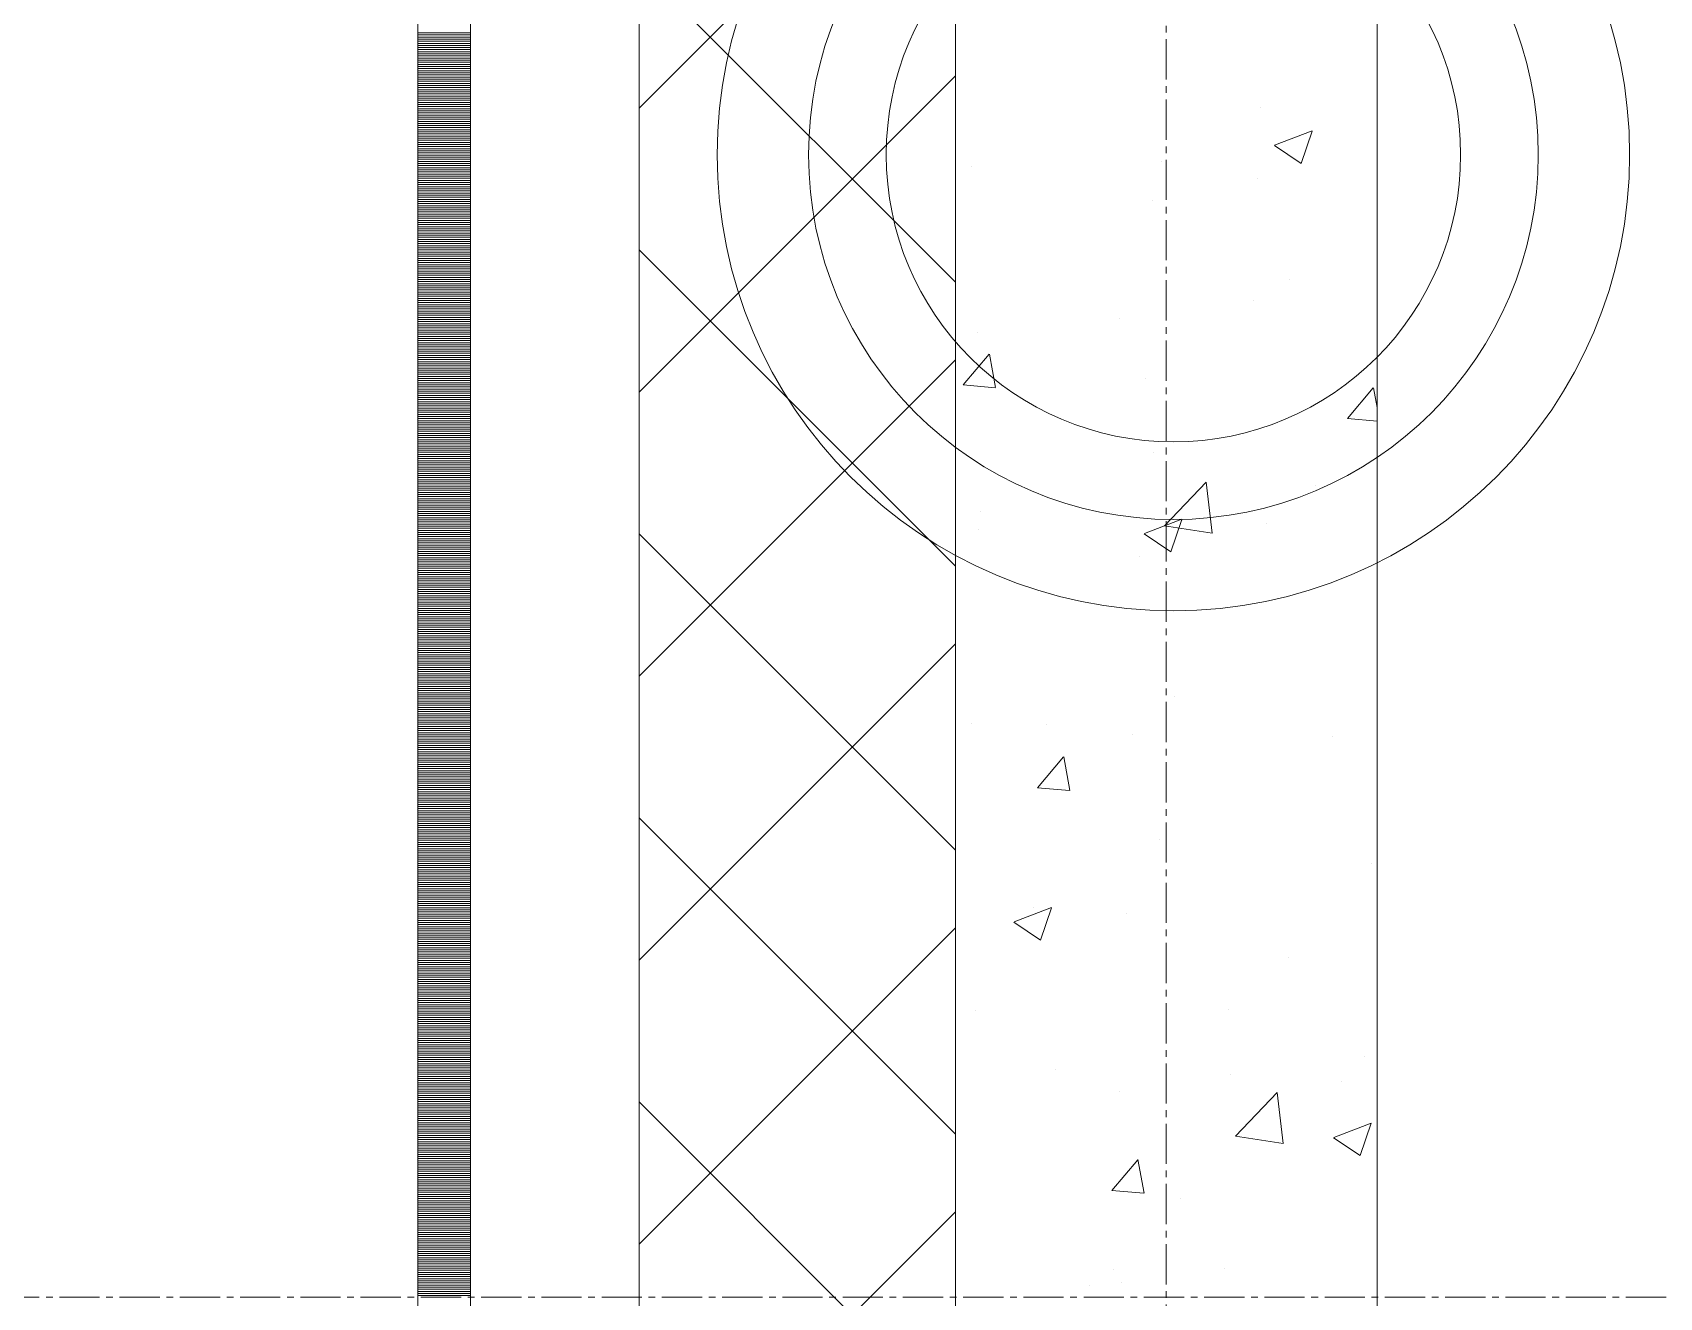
# Model space of a CAD drawing. Header units: millimetres. Extents: x 538266 to 1167394, y 114608 to 637157.
# Drawn here: x 828700 to 829472, y 147913 to 148513 of the extents above; entities that cross this region are included whole.
import ezdxf
from ezdxf.enums import TextEntityAlignment as Align

# ---------------------------------------------------------------- set-up
doc = ezdxf.new("R2010")
doc.units = ezdxf.units.MM
doc.linetypes.add('CENTER2', pattern=[28.575, 19.05, -3.175, 3.175, -3.175])
doc.linetypes.add('DASHED', pattern=[19.05, 12.7, -6.35])
doc.layers.get('Defpoints').update_dxf_attribs({"color": 140})
doc.layers.add('АР_Делит', color=120, linetype='Continuous', lineweight=0, plot=False)
for name, color, linetype, lineweight in [('АР_Стены ПЕНОблок', 52, 'Continuous', 20), ('АР_Тонкая', 254, 'Continuous', 5), ('АР_Утеплитель', 31, 'Continuous', 0), ('АР_Штриховка', 8, 'Continuous', 0)]:
    doc.layers.add(name, color=color, linetype=linetype, lineweight=lineweight)
doc.layers.add('РД_Оси_100', color=7, linetype='Continuous', lineweight=0, true_color=0x525252)
doc.layers.add('ФВ-5', color=7, linetype='Continuous')
doc.styles.add('style1', font='ARIALN.TTF')

# ---------------------------------------------------------------- blocks, each defined once
blk = doc.blocks.new('2_этаж')
at = {"layer": 'АР_Делит', "color": 18, "true_color": 0x000000}
for radius in [216.34, 173.04, 136.21]:
    blk.add_circle((672876.96, 148455.17), radius, dxfattribs=at)
at = {"layer": 'АР_Стены ПЕНОблок', "color": 18, "linetype": 'Continuous', "lineweight": 20, "true_color": 0x000000}
for p, q in [((672773.57, 213213.25), (672773.57, 137013.25)), ((672973.57, 137013.25), (672973.57, 213213.25))]:
    blk.add_line(p, q, dxfattribs=at)
at = {"layer": 'АР_Тонкая', "color": 18, "linetype": 'Continuous', "lineweight": 5, "true_color": 0x000000}
for p, q in [((672518.57, 213213.25), (672518.57, 137013.25)), ((672543.57, 213213.25), (672543.57, 137013.25)), ((672543.57, 137013.25), (672543.57, 213213.25)), ((672623.57, 137013.25), (672623.57, 213213.25))]:
    blk.add_line(p, q, dxfattribs=at)
at = {"layer": 'АР_Утеплитель', "color": 18, "linetype": 'Continuous', "lineweight": 0, "true_color": 0x000000}
for p, q in [((672623.57, 213213.25), (672623.57, 137013.25)), ((672773.57, 137013.25), (672773.57, 213213.25))]:
    blk.add_line(p, q, dxfattribs=at)
at = {"layer": 'АР_Штриховка', "color": 18, "linetype": 'Continuous', "lineweight": 0, "true_color": 0x000000}
for p, q in [((672623.57, 148477.27), (672773.57, 148627.27)), ((672773.57, 148394.7), (672623.57, 148544.7)), ((672518.57, 148513), (672543.57, 148513)), ((672518.57, 148512), (672543.57, 148512)), ((672518.57, 148511), (672543.57, 148511)), ((672518.57, 148510), (672543.57, 148510)), ((672518.57, 148509), (672543.57, 148509)), ((672518.57, 148508), (672543.57, 148508)), ((672518.57, 148507), (672543.57, 148507)), ((672518.57, 148506), (672543.57, 148506)), ((672518.57, 148505), (672543.57, 148505)), ((672518.57, 148504), (672543.57, 148504)), ((672518.57, 148503), (672543.57, 148503)), ((672518.57, 148502), (672543.57, 148502)), ((672518.57, 148501), (672543.57, 148501)), ((672518.57, 148500), (672543.57, 148500)), ((672518.57, 148499), (672543.57, 148499)), ((672518.57, 148498), (672543.57, 148498)), ((672518.57, 148497), (672543.57, 148497)), ((672518.57, 148496), (672543.57, 148496)), ((672518.57, 148495), (672543.57, 148495)), ((672518.57, 148494), (672543.57, 148494)), ((672518.57, 148493), (672543.57, 148493)), ((672518.57, 148492), (672543.57, 148492)), ((672518.57, 148491), (672543.57, 148491)), ((672518.57, 148490), (672543.57, 148490)), ((672623.57, 148342.57), (672773.57, 148492.57)), ((672518.57, 148489), (672543.57, 148489)), ((672518.57, 148488), (672543.57, 148488)), ((672518.57, 148487), (672543.57, 148487)), ((672518.57, 148486), (672543.57, 148486)), ((672518.57, 148485), (672543.57, 148485)), ((672518.57, 148484), (672543.57, 148484)), ((672518.57, 148483), (672543.57, 148483)), ((672518.57, 148482), (672543.57, 148482)), ((672518.57, 148481), (672543.57, 148481)), ((672518.57, 148480), (672543.57, 148480)), ((672518.57, 148479), (672543.57, 148479)), ((672518.57, 148478), (672543.57, 148478)), ((672518.57, 148477), (672543.57, 148477)), ((672518.57, 148476), (672543.57, 148476)), ((672518.57, 148475), (672543.57, 148475)), ((672518.57, 148474), (672543.57, 148474)), ((672918.08, 148477.62), (672918.08, 148477.62)), ((672518.57, 148473), (672543.57, 148473)), ((672518.57, 148472), (672543.57, 148472)), ((672518.57, 148471), (672543.57, 148471)), ((672518.57, 148470), (672543.57, 148470)), ((672518.57, 148469), (672543.57, 148469)), ((672518.57, 148468), (672543.57, 148468)), ((672518.57, 148467), (672543.57, 148467)), ((672924.96, 148459.68), (672942.74, 148466.51)), ((672937.55, 148451.03), (672942.7, 148466.38)), ((672518.57, 148466), (672543.57, 148466)), ((672518.57, 148465), (672543.57, 148465)), ((672518.57, 148464), (672543.57, 148464)), ((672518.57, 148463), (672543.57, 148463)), ((672518.57, 148462), (672543.57, 148462)), ((672518.57, 148461), (672543.57, 148461)), ((672518.57, 148460), (672543.57, 148460)), ((672518.57, 148459), (672543.57, 148459)), ((672924.9, 148459.55), (672937.54, 148451.03)), ((672518.57, 148458), (672543.57, 148458)), ((672518.57, 148457), (672543.57, 148457)), ((672518.57, 148456), (672543.57, 148456)), ((672518.57, 148455), (672543.57, 148455)), ((672518.57, 148454), (672543.57, 148454)), ((672518.57, 148453), (672543.57, 148453)), ((672518.57, 148452), (672543.57, 148452)), ((672518.57, 148451), (672543.57, 148451)), ((672871.32, 148451.94), (672871.32, 148451.94)), ((672518.57, 148450), (672543.57, 148450)), ((672518.57, 148449), (672543.57, 148449)), ((672518.57, 148448), (672543.57, 148448)), ((672518.57, 148447), (672543.57, 148447)), ((672518.57, 148446), (672543.57, 148446)), ((672518.57, 148445), (672543.57, 148445)), ((672518.57, 148444), (672543.57, 148444)), ((672781.25, 148449.66), (672781.25, 148449.66)), ((672916.84, 148443.93), (672916.84, 148443.93)), ((672518.57, 148443), (672543.57, 148443)), ((672518.57, 148442), (672543.57, 148442)), ((672518.57, 148441), (672543.57, 148441)), ((672518.57, 148440), (672543.57, 148440)), ((672518.57, 148439), (672543.57, 148439)), ((672518.57, 148438), (672543.57, 148438)), ((672518.57, 148437), (672543.57, 148437)), ((672518.57, 148436), (672543.57, 148436)), ((672518.57, 148435), (672543.57, 148435)), ((672518.57, 148434), (672543.57, 148434)), ((672518.57, 148433), (672543.57, 148433)), ((672518.57, 148432), (672543.57, 148432)), ((672518.57, 148431), (672543.57, 148431)), ((672518.57, 148430), (672543.57, 148430)), ((672518.57, 148429), (672543.57, 148429)), ((672518.57, 148428), (672543.57, 148428)), ((672866.87, 148433.68), (672866.87, 148433.68)), ((672518.57, 148427), (672543.57, 148427)), ((672518.57, 148426), (672543.57, 148426)), ((672518.57, 148425), (672543.57, 148425)), ((672518.57, 148424), (672543.57, 148424)), ((672518.57, 148423), (672543.57, 148423)), ((672518.57, 148422), (672543.57, 148422)), ((672518.57, 148421), (672543.57, 148421)), ((672518.57, 148420), (672543.57, 148420)), ((672518.57, 148419), (672543.57, 148419)), ((672518.57, 148418), (672543.57, 148418)), ((672518.57, 148417), (672543.57, 148417)), ((672518.57, 148416), (672543.57, 148416)), ((672518.57, 148415), (672543.57, 148415)), ((672518.57, 148414), (672543.57, 148414)), ((672518.57, 148413), (672543.57, 148413)), ((672518.57, 148412), (672543.57, 148412)), ((672518.57, 148411), (672543.57, 148411)), ((672518.57, 148410), (672543.57, 148410)), ((672518.57, 148409), (672543.57, 148409)), ((672518.57, 148408), (672543.57, 148408)), ((672518.57, 148407), (672543.57, 148407)), ((672518.57, 148406), (672543.57, 148406)), ((672518.57, 148405), (672543.57, 148405)), ((672773.57, 148260), (672623.57, 148410)), ((672518.57, 148404), (672543.57, 148404)), ((672518.57, 148403), (672543.57, 148403)), ((672518.57, 148402), (672543.57, 148402)), ((672518.57, 148401), (672543.57, 148401)), ((672518.57, 148400), (672543.57, 148400)), ((672518.57, 148399), (672543.57, 148399)), ((672518.57, 148398), (672543.57, 148398)), ((672518.57, 148397), (672543.57, 148397)), ((672518.57, 148396), (672543.57, 148396)), ((672518.57, 148395), (672543.57, 148395)), ((672518.57, 148394), (672543.57, 148394)), ((672518.57, 148393), (672543.57, 148393)), ((672518.57, 148392), (672543.57, 148392)), ((672518.57, 148391), (672543.57, 148391)), ((672518.57, 148390), (672543.57, 148390)), ((672932.18, 148396.17), (672932.18, 148396.17)), ((672518.57, 148389), (672543.57, 148389)), ((672518.57, 148388), (672543.57, 148388)), ((672518.57, 148387), (672543.57, 148387)), ((672518.57, 148386), (672543.57, 148386)), ((672518.57, 148385), (672543.57, 148385)), ((672518.57, 148384), (672543.57, 148384)), ((672518.57, 148383), (672543.57, 148383)), ((672518.57, 148382), (672543.57, 148382)), ((672914.85, 148385.81), (672914.85, 148385.81)), ((672518.57, 148381), (672543.57, 148381)), ((672518.57, 148380), (672543.57, 148380)), ((672518.57, 148379), (672543.57, 148379)), ((672518.57, 148378), (672543.57, 148378)), ((672518.57, 148377), (672543.57, 148377)), ((672518.57, 148376), (672543.57, 148376)), ((672518.57, 148375), (672543.57, 148375)), ((672518.57, 148374), (672543.57, 148374)), ((672851.26, 148377.44), (672851.26, 148377.44)), ((672518.57, 148373), (672543.57, 148373)), ((672518.57, 148372), (672543.57, 148372)), ((672518.57, 148371), (672543.57, 148371)), ((672518.57, 148370), (672543.57, 148370)), ((672518.57, 148369), (672543.57, 148369)), ((672518.57, 148368), (672543.57, 148368)), ((672518.57, 148367), (672543.57, 148367)), ((672518.57, 148366), (672543.57, 148366)), ((672784.06, 148370.75), (672784.06, 148370.75)), ((672518.57, 148365), (672543.57, 148365)), ((672518.57, 148364), (672543.57, 148364)), ((672518.57, 148363), (672543.57, 148363)), ((672518.57, 148362), (672543.57, 148362)), ((672518.57, 148361), (672543.57, 148361)), ((672518.57, 148360), (672543.57, 148360)), ((672518.57, 148359), (672543.57, 148359)), ((672777.27, 148345.99), (672789.51, 148360.58)), ((672792.6, 148344.68), (672789.66, 148360.6)), ((672518.57, 148358), (672543.57, 148358)), ((672518.57, 148357), (672543.57, 148357)), ((672518.57, 148356), (672543.57, 148356)), ((672518.57, 148355), (672543.57, 148355)), ((672518.57, 148354), (672543.57, 148354)), ((672518.57, 148353), (672543.57, 148353)), ((672518.57, 148352), (672543.57, 148352)), ((672518.57, 148351), (672543.57, 148351)), ((672623.57, 148207.86), (672773.57, 148357.86)), ((672518.57, 148350), (672543.57, 148350)), ((672518.57, 148349), (672543.57, 148349)), ((672518.57, 148348), (672543.57, 148348)), ((672518.57, 148347), (672543.57, 148347)), ((672518.57, 148346), (672543.57, 148346)), ((672518.57, 148345), (672543.57, 148345)), ((672518.57, 148344), (672543.57, 148344)), ((672518.57, 148343), (672543.57, 148343)), ((672777.27, 148345.98), (672792.45, 148344.65)), ((672863.78, 148349.13), (672863.78, 148349.13)), ((672959.45, 148330.05), (672971.7, 148344.64)), ((672973.57, 148335.33), (672971.85, 148344.66)), ((672518.57, 148342), (672543.57, 148342)), ((672518.57, 148341), (672543.57, 148341)), ((672518.57, 148340), (672543.57, 148340)), ((672518.57, 148339), (672543.57, 148339)), ((672518.57, 148338), (672543.57, 148338)), ((672518.57, 148337), (672543.57, 148337)), ((672518.57, 148336), (672543.57, 148336)), ((672518.57, 148335), (672543.57, 148335)), ((672518.57, 148334), (672543.57, 148334)), ((672518.57, 148333), (672543.57, 148333)), ((672518.57, 148332), (672543.57, 148332)), ((672518.57, 148331), (672543.57, 148331)), ((672518.57, 148330), (672543.57, 148330)), ((672518.57, 148329), (672543.57, 148329)), ((672518.57, 148328), (672543.57, 148328)), ((672959.45, 148330.04), (672973.57, 148328.81)), ((672518.57, 148327), (672543.57, 148327)), ((672518.57, 148326), (672543.57, 148326)), ((672518.57, 148325), (672543.57, 148325)), ((672518.57, 148324), (672543.57, 148324)), ((672518.57, 148323), (672543.57, 148323)), ((672518.57, 148322), (672543.57, 148322)), ((672518.57, 148321), (672543.57, 148321)), ((672518.57, 148320), (672543.57, 148320)), ((672518.57, 148319), (672543.57, 148319)), ((672518.57, 148318), (672543.57, 148318)), ((672518.57, 148317), (672543.57, 148317)), ((672518.57, 148316), (672543.57, 148316)), ((672518.57, 148315), (672543.57, 148315)), ((672518.57, 148314), (672543.57, 148314)), ((672518.57, 148313), (672543.57, 148313)), ((672518.57, 148312), (672543.57, 148312)), ((672867.38, 148314.14), (672867.38, 148314.14)), ((672518.57, 148311), (672543.57, 148311)), ((672518.57, 148310), (672543.57, 148310)), ((672518.57, 148309), (672543.57, 148309)), ((672518.57, 148308), (672543.57, 148308)), ((672518.57, 148307), (672543.57, 148307)), ((672518.57, 148306), (672543.57, 148306)), ((672518.57, 148305), (672543.57, 148305)), ((672518.57, 148304), (672543.57, 148304)), ((672518.57, 148303), (672543.57, 148303)), ((672518.57, 148302), (672543.57, 148302)), ((672518.57, 148301), (672543.57, 148301)), ((672518.57, 148300), (672543.57, 148300)), ((672518.57, 148299), (672543.57, 148299)), ((672518.57, 148298), (672543.57, 148298)), ((672518.57, 148297), (672543.57, 148297)), ((672872.66, 148279.17), (672892.45, 148299.78)), ((672895.3, 148275.67), (672892.49, 148299.79)), ((672944.23, 148298.3), (672944.23, 148298.3)), ((672518.57, 148296), (672543.57, 148296)), ((672518.57, 148295), (672543.57, 148295)), ((672518.57, 148294), (672543.57, 148294)), ((672518.57, 148293), (672543.57, 148293)), ((672518.57, 148292), (672543.57, 148292)), ((672518.57, 148291), (672543.57, 148291)), ((672518.57, 148290), (672543.57, 148290)), ((672518.57, 148289), (672543.57, 148289)), ((672518.57, 148288), (672543.57, 148288)), ((672518.57, 148287), (672543.57, 148287)), ((672518.57, 148286), (672543.57, 148286)), ((672518.57, 148285), (672543.57, 148285)), ((672518.57, 148284), (672543.57, 148284)), ((672518.57, 148283), (672543.57, 148283)), ((672518.57, 148282), (672543.57, 148282)), ((672785.34, 148285.75), (672785.34, 148285.75)), ((672848.03, 148285.63), (672848.03, 148285.63)), ((672863.16, 148275.49), (672880.94, 148282.32)), ((672875.75, 148266.84), (672880.9, 148282.19)), ((672881.06, 148281.86), (672881.06, 148281.86)), ((672518.57, 148281), (672543.57, 148281)), ((672518.57, 148280), (672543.57, 148280)), ((672518.57, 148279), (672543.57, 148279)), ((672518.57, 148278), (672543.57, 148278)), ((672518.57, 148277), (672543.57, 148277)), ((672518.57, 148276), (672543.57, 148276)), ((672518.57, 148275), (672543.57, 148275)), ((672518.57, 148274), (672543.57, 148274)), ((672773.57, 148125.29), (672623.57, 148275.29)), ((672784.44, 148277.26), (672784.44, 148277.26)), ((672863.1, 148275.36), (672875.73, 148266.84)), ((672872.7, 148279.09), (672895.29, 148275.59)), ((672920.93, 148280.02), (672920.93, 148280.02)), ((672518.57, 148273), (672543.57, 148273)), ((672518.57, 148272), (672543.57, 148272)), ((672518.57, 148271), (672543.57, 148271)), ((672518.57, 148270), (672543.57, 148270)), ((672518.57, 148269), (672543.57, 148269)), ((672518.57, 148268), (672543.57, 148268)), ((672518.57, 148267), (672543.57, 148267)), ((672518.57, 148266), (672543.57, 148266)), ((672518.57, 148265), (672543.57, 148265)), ((672518.57, 148264), (672543.57, 148264)), ((672518.57, 148263), (672543.57, 148263)), ((672518.57, 148262), (672543.57, 148262)), ((672518.57, 148261), (672543.57, 148261)), ((672518.57, 148260), (672543.57, 148260)), ((672518.57, 148259), (672543.57, 148259)), ((672518.57, 148258), (672543.57, 148258)), ((672860.69, 148264.57), (672860.69, 148264.57)), ((672518.57, 148257), (672543.57, 148257)), ((672518.57, 148256), (672543.57, 148256)), ((672518.57, 148255), (672543.57, 148255)), ((672518.57, 148254), (672543.57, 148254)), ((672518.57, 148253), (672543.57, 148253)), ((672518.57, 148252), (672543.57, 148252)), ((672518.57, 148251), (672543.57, 148251)), ((672518.57, 148250), (672543.57, 148250)), ((672518.57, 148249), (672543.57, 148249)), ((672518.57, 148248), (672543.57, 148248)), ((672518.57, 148247), (672543.57, 148247)), ((672518.57, 148246), (672543.57, 148246)), ((672518.57, 148245), (672543.57, 148245)), ((672518.57, 148244), (672543.57, 148244)), ((672518.57, 148243), (672543.57, 148243)), ((672518.57, 148242), (672543.57, 148242)), ((672518.57, 148241), (672543.57, 148241)), ((672518.57, 148240), (672543.57, 148240)), ((672518.57, 148239), (672543.57, 148239)), ((672518.57, 148238), (672543.57, 148238)), ((672518.57, 148237), (672543.57, 148237)), ((672518.57, 148236), (672543.57, 148236)), ((672518.57, 148235), (672543.57, 148235)), ((672518.57, 148234), (672543.57, 148234)), ((672518.57, 148233), (672543.57, 148233)), ((672518.57, 148232), (672543.57, 148232)), ((672518.57, 148231), (672543.57, 148231)), ((672518.57, 148230), (672543.57, 148230)), ((672518.57, 148229), (672543.57, 148229)), ((672518.57, 148228), (672543.57, 148228)), ((672518.57, 148227), (672543.57, 148227)), ((672518.57, 148226), (672543.57, 148226)), ((672518.57, 148225), (672543.57, 148225)), ((672518.57, 148224), (672543.57, 148224)), ((672518.57, 148223), (672543.57, 148223)), ((672518.57, 148222), (672543.57, 148222)), ((672518.57, 148221), (672543.57, 148221)), ((672518.57, 148220), (672543.57, 148220)), ((672623.57, 148073.16), (672773.57, 148223.16)), ((672518.57, 148219), (672543.57, 148219)), ((672518.57, 148218), (672543.57, 148218)), ((672518.57, 148217), (672543.57, 148217)), ((672518.57, 148216), (672543.57, 148216)), ((672518.57, 148215), (672543.57, 148215)), ((672518.57, 148214), (672543.57, 148214)), ((672518.57, 148213), (672543.57, 148213)), ((672518.57, 148212), (672543.57, 148212)), ((672518.57, 148211), (672543.57, 148211)), ((672518.57, 148210), (672543.57, 148210)), ((672518.57, 148209), (672543.57, 148209)), ((672518.57, 148208), (672543.57, 148208)), ((672518.57, 148207), (672543.57, 148207)), ((672518.57, 148206), (672543.57, 148206)), ((672518.57, 148205), (672543.57, 148205)), ((672518.57, 148204), (672543.57, 148204)), ((672518.57, 148203), (672543.57, 148203)), ((672518.57, 148202), (672543.57, 148202)), ((672518.57, 148201), (672543.57, 148201)), ((672518.57, 148200), (672543.57, 148200)), ((672518.57, 148199), (672543.57, 148199)), ((672518.57, 148198), (672543.57, 148198)), ((672518.57, 148197), (672543.57, 148197)), ((672877.41, 148198.12), (672877.41, 148198.12)), ((672518.57, 148196), (672543.57, 148196)), ((672518.57, 148195), (672543.57, 148195)), ((672518.57, 148194), (672543.57, 148194)), ((672518.57, 148193), (672543.57, 148193)), ((672518.57, 148192), (672543.57, 148192)), ((672518.57, 148191), (672543.57, 148191)), ((672518.57, 148190), (672543.57, 148190)), ((672518.57, 148189), (672543.57, 148189)), ((672518.57, 148188), (672543.57, 148188)), ((672518.57, 148187), (672543.57, 148187)), ((672518.57, 148186), (672543.57, 148186)), ((672518.57, 148185), (672543.57, 148185)), ((672518.57, 148184), (672543.57, 148184)), ((672518.57, 148183), (672543.57, 148183)), ((672518.57, 148182), (672543.57, 148182)), ((672518.57, 148181), (672543.57, 148181)), ((672781.21, 148185.45), (672781.21, 148185.45)), ((672816.84, 148185.02), (672816.84, 148185.02)), ((672518.57, 148180), (672543.57, 148180)), ((672518.57, 148179), (672543.57, 148179)), ((672518.57, 148178), (672543.57, 148178)), ((672518.57, 148177), (672543.57, 148177)), ((672518.57, 148176), (672543.57, 148176)), ((672518.57, 148175), (672543.57, 148175)), ((672518.57, 148174), (672543.57, 148174)), ((672857.6, 148180.02), (672857.6, 148180.02)), ((672952.43, 148179.3), (672952.43, 148179.3)), ((672518.57, 148173), (672543.57, 148173)), ((672518.57, 148172), (672543.57, 148172)), ((672518.57, 148171), (672543.57, 148171)), ((672518.57, 148170), (672543.57, 148170)), ((672518.57, 148169), (672543.57, 148169)), ((672518.57, 148168), (672543.57, 148168)), ((672518.57, 148167), (672543.57, 148167)), ((672518.57, 148166), (672543.57, 148166)), ((672812.51, 148154.93), (672824.75, 148169.52)), ((672827.84, 148153.62), (672824.91, 148169.55)), ((672518.57, 148165), (672543.57, 148165)), ((672518.57, 148164), (672543.57, 148164)), ((672518.57, 148163), (672543.57, 148163)), ((672518.57, 148162), (672543.57, 148162)), ((672518.57, 148161), (672543.57, 148161)), ((672518.57, 148160), (672543.57, 148160)), ((672518.57, 148159), (672543.57, 148159)), ((672518.57, 148158), (672543.57, 148158)), ((672518.57, 148157), (672543.57, 148157)), ((672518.57, 148156), (672543.57, 148156)), ((672518.57, 148155), (672543.57, 148155)), ((672518.57, 148154), (672543.57, 148154)), ((672518.57, 148153), (672543.57, 148153)), ((672518.57, 148152), (672543.57, 148152)), ((672518.57, 148151), (672543.57, 148151)), ((672518.57, 148150), (672543.57, 148150)), ((672812.51, 148154.93), (672827.69, 148153.6)), ((672518.57, 148149), (672543.57, 148149)), ((672518.57, 148148), (672543.57, 148148)), ((672518.57, 148147), (672543.57, 148147)), ((672518.57, 148146), (672543.57, 148146)), ((672518.57, 148145), (672543.57, 148145)), ((672518.57, 148144), (672543.57, 148144)), ((672518.57, 148143), (672543.57, 148143)), ((672518.57, 148142), (672543.57, 148142)), ((672518.57, 148141), (672543.57, 148141)), ((672518.57, 148140), (672543.57, 148140)), ((672518.57, 148139), (672543.57, 148139)), ((672518.57, 148138), (672543.57, 148138)), ((672518.57, 148137), (672543.57, 148137)), ((672518.57, 148136), (672543.57, 148136)), ((672518.57, 148135), (672543.57, 148135)), ((672773.57, 147990.59), (672623.57, 148140.59)), ((672518.57, 148134), (672543.57, 148134)), ((672518.57, 148133), (672543.57, 148133)), ((672518.57, 148132), (672543.57, 148132)), ((672518.57, 148131), (672543.57, 148131)), ((672518.57, 148130), (672543.57, 148130)), ((672518.57, 148129), (672543.57, 148129)), ((672518.57, 148128), (672543.57, 148128)), ((672518.57, 148127), (672543.57, 148127)), ((672870.57, 148130.31), (672870.57, 148130.31)), ((672518.57, 148126), (672543.57, 148126)), ((672518.57, 148125), (672543.57, 148125)), ((672518.57, 148124), (672543.57, 148124)), ((672518.57, 148123), (672543.57, 148123)), ((672518.57, 148122), (672543.57, 148122)), ((672518.57, 148121), (672543.57, 148121)), ((672518.57, 148120), (672543.57, 148120)), ((672518.57, 148119), (672543.57, 148119)), ((672518.57, 148118), (672543.57, 148118)), ((672518.57, 148117), (672543.57, 148117)), ((672518.57, 148116), (672543.57, 148116)), ((672518.57, 148115), (672543.57, 148115)), ((672518.57, 148114), (672543.57, 148114)), ((672518.57, 148113), (672543.57, 148113)), ((672518.57, 148112), (672543.57, 148112)), ((672971, 148119.05), (672971, 148119.05)), ((672518.57, 148111), (672543.57, 148111)), ((672518.57, 148110), (672543.57, 148110)), ((672518.57, 148109), (672543.57, 148109)), ((672518.57, 148108), (672543.57, 148108)), ((672518.57, 148107), (672543.57, 148107)), ((672518.57, 148106), (672543.57, 148106)), ((672518.57, 148105), (672543.57, 148105)), ((672518.57, 148104), (672543.57, 148104)), ((672518.57, 148103), (672543.57, 148103)), ((672518.57, 148102), (672543.57, 148102)), ((672518.57, 148101), (672543.57, 148101)), ((672518.57, 148100), (672543.57, 148100)), ((672518.57, 148099), (672543.57, 148099)), ((672518.57, 148098), (672543.57, 148098)), ((672518.57, 148097), (672543.57, 148097)), ((672518.57, 148096), (672543.57, 148096)), ((672801.35, 148091.3), (672819.14, 148098.13)), ((672810.59, 148097.94), (672810.59, 148097.94)), ((672813.94, 148082.65), (672819.09, 148098)), ((672518.57, 148095), (672543.57, 148095)), ((672518.57, 148094), (672543.57, 148094)), ((672518.57, 148093), (672543.57, 148093)), ((672518.57, 148092), (672543.57, 148092)), ((672518.57, 148091), (672543.57, 148091)), ((672518.57, 148090), (672543.57, 148090)), ((672518.57, 148089), (672543.57, 148089)), ((672623.57, 147938.45), (672773.57, 148088.45)), ((672801.3, 148091.18), (672813.93, 148082.65)), ((672854.51, 148095.46), (672854.51, 148095.46)), ((672518.57, 148088), (672543.57, 148088)), ((672518.57, 148087), (672543.57, 148087)), ((672518.57, 148086), (672543.57, 148086)), ((672518.57, 148085), (672543.57, 148085)), ((672518.57, 148084), (672543.57, 148084)), ((672518.57, 148083), (672543.57, 148083)), ((672518.57, 148082), (672543.57, 148082)), ((672518.57, 148081), (672543.57, 148081)), ((672518.57, 148080), (672543.57, 148080)), ((672518.57, 148079), (672543.57, 148079)), ((672518.57, 148078), (672543.57, 148078)), ((672518.57, 148077), (672543.57, 148077)), ((672518.57, 148076), (672543.57, 148076)), ((672518.57, 148075), (672543.57, 148075)), ((672518.57, 148074), (672543.57, 148074)), ((672518.57, 148073), (672543.57, 148073)), ((672931.44, 148074.54), (672931.44, 148074.54)), ((672518.57, 148072), (672543.57, 148072)), ((672518.57, 148071), (672543.57, 148071)), ((672518.57, 148070), (672543.57, 148070)), ((672518.57, 148069), (672543.57, 148069)), ((672518.57, 148068), (672543.57, 148068)), ((672518.57, 148067), (672543.57, 148067)), ((672518.57, 148066), (672543.57, 148066)), ((672518.57, 148065), (672543.57, 148065)), ((672518.57, 148064), (672543.57, 148064)), ((672518.57, 148063), (672543.57, 148063)), ((672518.57, 148062), (672543.57, 148062)), ((672518.57, 148061), (672543.57, 148061)), ((672518.57, 148060), (672543.57, 148060)), ((672518.57, 148059), (672543.57, 148059)), ((672518.57, 148058), (672543.57, 148058)), ((672518.57, 148057), (672543.57, 148057)), ((672518.57, 148056), (672543.57, 148056)), ((672518.57, 148055), (672543.57, 148055)), ((672518.57, 148054), (672543.57, 148054)), ((672518.57, 148053), (672543.57, 148053)), ((672518.57, 148052), (672543.57, 148052)), ((672518.57, 148051), (672543.57, 148051)), ((672518.57, 148050), (672543.57, 148050)), ((672518.57, 148049), (672543.57, 148049)), ((672518.57, 148048), (672543.57, 148048)), ((672518.57, 148047), (672543.57, 148047)), ((672518.57, 148046), (672543.57, 148046)), ((672518.57, 148045), (672543.57, 148045)), ((672518.57, 148044), (672543.57, 148044)), ((672518.57, 148043), (672543.57, 148043)), ((672518.57, 148042), (672543.57, 148042)), ((672783.31, 148049.11), (672783.31, 148049.11)), ((672902.97, 148049.5), (672902.97, 148049.5)), ((672518.57, 148041), (672543.57, 148041)), ((672518.57, 148040), (672543.57, 148040)), ((672518.57, 148039), (672543.57, 148039)), ((672518.57, 148038), (672543.57, 148038)), ((672518.57, 148037), (672543.57, 148037)), ((672518.57, 148036), (672543.57, 148036)), ((672518.57, 148035), (672543.57, 148035)), ((672518.57, 148034), (672543.57, 148034)), ((672518.57, 148033), (672543.57, 148033)), ((672518.57, 148032), (672543.57, 148032)), ((672518.57, 148031), (672543.57, 148031)), ((672518.57, 148030), (672543.57, 148030)), ((672518.57, 148029), (672543.57, 148029)), ((672518.57, 148028), (672543.57, 148028)), ((672518.57, 148027), (672543.57, 148027)), ((672967.77, 148027.25), (672967.77, 148027.25)), ((672518.57, 148026), (672543.57, 148026)), ((672518.57, 148025), (672543.57, 148025)), ((672518.57, 148024), (672543.57, 148024)), ((672518.57, 148023), (672543.57, 148023)), ((672518.57, 148022), (672543.57, 148022)), ((672518.57, 148021), (672543.57, 148021)), ((672518.57, 148020), (672543.57, 148020)), ((672518.57, 148019), (672543.57, 148019)), ((672820.94, 148021.11), (672820.94, 148021.11)), ((672904.18, 148018.87), (672904.18, 148018.87)), ((672518.57, 148018), (672543.57, 148018)), ((672518.57, 148017), (672543.57, 148017)), ((672518.57, 148016), (672543.57, 148016)), ((672518.57, 148015), (672543.57, 148015)), ((672518.57, 148014), (672543.57, 148014)), ((672518.57, 148013), (672543.57, 148013)), ((672518.57, 148012), (672543.57, 148012)), ((672956.53, 148015.38), (672956.53, 148015.38)), ((672518.57, 148011), (672543.57, 148011)), ((672518.57, 148010), (672543.57, 148010)), ((672518.57, 148009), (672543.57, 148009)), ((672518.57, 148008), (672543.57, 148008)), ((672518.57, 148007), (672543.57, 148007)), ((672518.57, 148006), (672543.57, 148006)), ((672518.57, 148005), (672543.57, 148005)), ((672518.57, 148004), (672543.57, 148004)), ((672773.57, 147855.89), (672623.57, 148005.89)), ((672851.42, 148010.91), (672851.42, 148010.91)), ((672906.34, 147989.7), (672926.12, 148010.32)), ((672928.98, 147986.2), (672926.17, 148010.32)), ((672518.57, 148003), (672543.57, 148003)), ((672518.57, 148002), (672543.57, 148002)), ((672518.57, 148001), (672543.57, 148001)), ((672518.57, 148000), (672543.57, 148000)), ((672518.57, 147999), (672543.57, 147999)), ((672518.57, 147998), (672543.57, 147998)), ((672518.57, 147997), (672543.57, 147997)), ((672518.57, 147996), (672543.57, 147996)), ((672952.97, 147989.04), (672970.75, 147995.86)), ((672965.56, 147980.39), (672970.71, 147995.73)), ((672518.57, 147995), (672543.57, 147995)), ((672518.57, 147994), (672543.57, 147994)), ((672518.57, 147993), (672543.57, 147993)), ((672518.57, 147992), (672543.57, 147992)), ((672518.57, 147991), (672543.57, 147991)), ((672518.57, 147990), (672543.57, 147990)), ((672518.57, 147989), (672543.57, 147989)), ((672518.57, 147988), (672543.57, 147988)), ((672906.37, 147989.62), (672928.96, 147986.12)), ((672952.91, 147988.91), (672965.55, 147980.39)), ((672518.57, 147987), (672543.57, 147987)), ((672518.57, 147986), (672543.57, 147986)), ((672518.57, 147985), (672543.57, 147985)), ((672518.57, 147984), (672543.57, 147984)), ((672518.57, 147983), (672543.57, 147983)), ((672518.57, 147982), (672543.57, 147982)), ((672518.57, 147981), (672543.57, 147981)), ((672518.57, 147980), (672543.57, 147980)), ((672518.57, 147979), (672543.57, 147979)), ((672518.57, 147978), (672543.57, 147978)), ((672518.57, 147977), (672543.57, 147977)), ((672518.57, 147976), (672543.57, 147976)), ((672518.57, 147975), (672543.57, 147975)), ((672518.57, 147974), (672543.57, 147974)), ((672518.57, 147973), (672543.57, 147973)), ((672847.75, 147963.87), (672860, 147978.47)), ((672863.09, 147962.57), (672860.15, 147978.49)), ((672518.57, 147972), (672543.57, 147972)), ((672518.57, 147971), (672543.57, 147971)), ((672518.57, 147970), (672543.57, 147970)), ((672518.57, 147969), (672543.57, 147969)), ((672518.57, 147968), (672543.57, 147968)), ((672518.57, 147967), (672543.57, 147967)), ((672518.57, 147966), (672543.57, 147966)), ((672518.57, 147965), (672543.57, 147965)), ((672518.57, 147964), (672543.57, 147964)), ((672518.57, 147963), (672543.57, 147963)), ((672518.57, 147962), (672543.57, 147962)), ((672518.57, 147961), (672543.57, 147961)), ((672518.57, 147960), (672543.57, 147960)), ((672518.57, 147959), (672543.57, 147959)), ((672518.57, 147958), (672543.57, 147958)), ((672847.75, 147963.87), (672862.93, 147962.54)), ((672880.31, 147960.22), (672880.31, 147960.22)), ((672518.57, 147957), (672543.57, 147957)), ((672518.57, 147956), (672543.57, 147956)), ((672518.57, 147955), (672543.57, 147955)), ((672518.57, 147954), (672543.57, 147954)), ((672518.57, 147953), (672543.57, 147953)), ((672518.57, 147952), (672543.57, 147952)), ((672518.57, 147951), (672543.57, 147951)), ((672518.57, 147950), (672543.57, 147950)), ((672623.57, 147803.75), (672773.57, 147953.75)), ((672518.57, 147949), (672543.57, 147949)), ((672518.57, 147948), (672543.57, 147948)), ((672518.57, 147947), (672543.57, 147947)), ((672518.57, 147946), (672543.57, 147946)), ((672518.57, 147945), (672543.57, 147945)), ((672518.57, 147944), (672543.57, 147944)), ((672518.57, 147943), (672543.57, 147943)), ((672518.57, 147942), (672543.57, 147942)), ((672518.57, 147941), (672543.57, 147941)), ((672518.57, 147940), (672543.57, 147940)), ((672518.57, 147939), (672543.57, 147939)), ((672518.57, 147938), (672543.57, 147938)), ((672518.57, 147937), (672543.57, 147937)), ((672518.57, 147936), (672543.57, 147936)), ((672518.57, 147935), (672543.57, 147935)), ((672518.57, 147934), (672543.57, 147934)), ((672518.57, 147933), (672543.57, 147933)), ((672518.57, 147932), (672543.57, 147932)), ((672518.57, 147931), (672543.57, 147931)), ((672518.57, 147930), (672543.57, 147930)), ((672518.57, 147929), (672543.57, 147929)), ((672518.57, 147928), (672543.57, 147928)), ((672518.57, 147927), (672543.57, 147927)), ((672848.33, 147926.35), (672848.33, 147926.35)), ((672900.95, 147927.06), (672900.95, 147927.06)), ((672518.57, 147926), (672543.57, 147926)), ((672518.57, 147925), (672543.57, 147925)), ((672518.57, 147924), (672543.57, 147924)), ((672518.57, 147923), (672543.57, 147923)), ((672518.57, 147922), (672543.57, 147922)), ((672518.57, 147921), (672543.57, 147921)), ((672518.57, 147920), (672543.57, 147920)), ((672518.57, 147919), (672543.57, 147919)), ((672837.36, 147918.69), (672837.36, 147918.69)), ((672852.44, 147920.39), (672852.44, 147920.39)), ((672518.57, 147918), (672543.57, 147918)), ((672518.57, 147917), (672543.57, 147917)), ((672518.57, 147916), (672543.57, 147916)), ((672518.57, 147915), (672543.57, 147915)), ((672518.57, 147914), (672543.57, 147914))]:
    blk.add_line(p, q, dxfattribs=at)
at = {"layer": 'Defpoints', "color": 18, "true_color": 0x000000, "style": 'style1'}
for p in [(677970.57, 219836.39), (678101.19, 211681.39)]:
    blk.add_attdef('АР-ПОМЕЩЕНИЕ:НАИМЕНОВАНИЕ', text='', height=100, dxfattribs=at).set_placement(p, align=Align.MIDDLE)
blk = doc.blocks.new('СОШ_2200_АР_ОСИ_М100_28.05.24')
at = {"layer": 'АР_Делит', "color": 251, "linetype": 'DASHED', "true_color": 0x636466}
blk.add_lwpolyline([(114955, 135155), (114955, -355), (93595.036, -355), (93595.036, 13855), (94145, 13855), (94145, 68320), (66055, 68320), (66055, 13857.73), (83455, 13857.73), (83455, -355), (45245, -355), (45245, 13145), (44695, 13145), (44695, 26755), (45245, 26755), (45245, 68320), (20455, 68320), (20455, 26755), (27955, 26755), (27955, 13145), (-355, 13145), (-355, 100855)], dxfattribs=at)
at = {"layer": 'РД_Оси_100', "color": 251, "linetype": 'CENTER2', "true_color": 0x636466}
blk.add_line((0, -6155), (0, 139938.679), dxfattribs=at)
blk.add_lwpolyline([(29555, 25500), (-5954.958, 25500)], dxfattribs=at)

msp = doc.modelspace()

# ---------------------------------------------------------------- hatches: boundary and pattern name
at = {"layer": 'ФВ-5'}
h = msp.add_hatch(dxfattribs=at)
h.set_pattern_fill('ANSI31', color=3, scale=300)
h.paths.add_polyline_path([(856937.83, 141853.28), (856717.83, 141633.28), (856717.83, 141593.78), (856417.83, 141593.78), (856417.83, 142493.78), (856717.83, 142493.78), (856717.83, 142082.3), (856937.83, 142302.3), (856937.83, 143613.25), (856037.83, 143613.25), (856037.83, 143603.25), (853263.99, 143603.25, -0.558775), (852895.51, 143603.25), (851387.83, 143603.25, -0.414214), (851687.83, 143303.25, -1), (851087.83, 143303.25, -0.414214), (851387.83, 143603.25), (850280.15, 143603.25, -0.558775), (849911.67, 143603.25), (849137.83, 143603.25), (848237.83, 143603.25), (847307.83, 143603.25), (847307.83, 143383.25), (846937.83, 143383.25), (846937.83, 143453.25), (846937.83, 143603.25), (846437.83, 143603.25), (846437.83, 142703.25), (846737.83, 142703.25), (846737.83, 142583.25), (846317.83, 142583.25), (846317.83, 143603.25), (845837.83, 143603.25), (842357.83, 143603.25), (842357.83, 143383.25), (842067.83, 143383.25), (842067.83, 143603.25), (841437.83, 143603.25), (839882.77, 143603.25, -0.333315), (840098.76, 143315.26, -1), (839498.76, 143315.26, -0.333315), (839714.74, 143603.25), (838680.15, 143603.25, -0.558775), (838311.67, 143603.25), (837507.83, 143603.25), (837507.83, 143383.25), (837137.83, 143383.25), (837137.83, 141363.25), (837147.83, 141363.25), (837147.83, 140163.25), (837137.83, 136013.25), (837202.35, 136013.25, -0.618518), (837589.48, 136013.25), (840886.19, 136013.25, -0.618518), (841273.32, 136013.25), (841437.83, 136013.25), (841437.83, 136033.25), (842313.69, 136033.25, -0.582347), (842689.48, 136013.25), (843586.19, 136013.25, -0.618518), (843973.32, 136013.25), (844402.35, 136013.25, -0.618518), (844789.48, 136013.25), (845837.83, 136013.25), (845837.83, 136033.25), (847037.83, 136033.25), (848237.83, 136030.58), (848237.83, 136033.25), (849137.83, 136033.25), (850195.61, 136030.18, -0.587964), (850573.32, 136013.25), (851002.35, 136013.25, -0.618518), (851389.48, 136013.25), (852286.19, 136013.25, -0.618518), (852673.32, 136013.25), (853102.35, 136013.25, -0.618518), (853489.48, 136013.25), (855286.19, 136013.25, -0.618518), (855673.32, 136013.25), (856036.94, 136013.25), (856037.83, 136014.14), (856037.83, 136313.25), (856785.95, 136313.25), (856937.83, 136465.13)])
h.paths.add_polyline_path([(851418.02, 140993.17), (851968.02, 140993.17, -1), (851968.02, 140393.17), (851418.02, 140393.17, -1)], flags=16)
h.paths.add_polyline_path([(847057.56, 139675.17, -1), (846624.88, 139675.17, -1)], flags=16)
h.paths.add_polyline_path([(847014.26, 139675.17, -1), (846668.18, 139675.17, -1)], flags=0)
h.paths.add_polyline_path([(846977.43, 139675.17, -1), (846705.01, 139675.17, -1)], flags=0)
h.paths.add_polyline_path([(846737.83, 141603.25), (846437.83, 141603.25), (846437.83, 142503.25), (846737.83, 142503.25)], flags=16)
h.paths.add_polyline_path([(844344.21, 140388.84), (843794.21, 140388.84, -1), (843794.21, 140988.84), (844344.21, 140988.84, -1)], flags=16)
h.paths.add_polyline_path([(836345.42, 144457.46, -0.893187), (836937.83, 144524.52), (836937.83, 145103.25), (835937.83, 145103.25), (833187.99, 145103.25, -0.582884), (832811.51, 145103.25), (829357.83, 145103.25), (829357.83, 144737.39, -0.255743), (829457.56, 144555.17, -0.284268), (829337.83, 144361.61), (829337.83, 141213.25), (829357.83, 141213.25), (829357.83, 140313.25), (829351.43, 139257.49, -0.265015), (829457.56, 139071.33, -0.284268), (829337.83, 138877.76), (829337.83, 138448.73, -0.284268), (829457.56, 138255.17, -0.284268), (829337.83, 138061.61), (829337.83, 137013.25), (829357.83, 137013.25), (829357.83, 136033.25), (835937.83, 136033.25), (836937.83, 136033.25), (836937.83, 139613.25), (836627.83, 139613.25), (836627.83, 140513.25), (836927.83, 140513.25), (836927.83, 140893.25), (836507.83, 140893.25), (836507.83, 142033.25), (836937.83, 142033.25), (836937.83, 143617.76, -0.284268), (836818.11, 143811.33, -0.284268), (836937.83, 144004.89), (836937.83, 144390.4, -0.893187)])
h.paths.add_polyline_path([(840537.83, 148013.25), (840537.83, 150213.25), (840537.83, 150413.25), (840537.83, 151713.25), (840537.83, 156113.25), (841187.83, 156113.25), (841187.83, 156333.25), (841427.83, 156333.25), (841427.83, 156683.09, -0.270169), (841318.11, 156871.33, -0.270169), (841427.83, 157059.57), (841427.83, 158016.93, -0.270169), (841318.11, 158205.17, -0.270169), (841427.83, 158393.41), (841427.83, 158493.25), (840857.83, 158493.25), (840857.83, 158718.25), (840582.83, 159194.56), (840604.48, 159207.06), (840604.77, 159206.57, -0.120105), (840857.83, 159268.25), (840857.83, 159293.25), (840857.83, 159438.25), (840582.83, 159914.56), (840604.49, 159927.06), (840604.77, 159926.57, -0.120105), (840857.84, 159988.25), (840857.84, 160013.25), (840857.84, 161103.25), (840439.79, 161103.25, -0.594367), (840059.72, 161103.25), (838656.61, 161080.5, -0.414214), (838956.61, 160780.5, -1), (838356.61, 160780.5, -0.414214), (838656.61, 161080.5), (838351.79, 161095.95, -0.581306), (837975.88, 161103.25), (837867.83, 161103.25), (837867.83, 159543.25), (837867.83, 158590.3), (837147.83, 158590.3), (837147.83, 157813.25), (837147.83, 157743.41, -0.270169), (837257.56, 157555.17, -0.270169), (837147.83, 157366.93), (837147.83, 155699.4, -0.910455), (837742.58, 155643.53, -0.910455), (837147.83, 155587.65), (837147.83, 154759.57, -0.270169), (837257.56, 154571.33, -0.270169), (837147.83, 154383.09), (837147.83, 154113.25), (837147.83, 153213.25), (837147.83, 149223.25), (837137.83, 149003.25), (835937.83, 149003.25), (829357.83, 149003.25), (829357.83, 148637.39, -0.255743), (829457.56, 148455.17, -0.284268), (829337.83, 148261.61), (829337.83, 146164.89, -0.284268), (829457.56, 145971.33, -0.255743), (829357.83, 145789.11), (829357.83, 145693.25), (829577.83, 145693.25), (829577.83, 145323.25), (832815.51, 145323.25, -0.558775), (833183.99, 145323.25), (835937.83, 145323.25), (835937.83, 145603.25), (837138.39, 145603.25), (837138.39, 145290.26), (837137.83, 145289.7), (837137.83, 145103.25), (837137.83, 144001.36, -0.259982), (837250.45, 143823.25), (838307.67, 143823.25, -0.582884), (838684.15, 143823.25), (841437.83, 143823.25), (841438.83, 143823.25), (842337.83, 143823.25), (845837.83, 143823.25), (847037.83, 143823.25), (848237.83, 143823.25), (849137.83, 143823.25), (849907.67, 143823.25, -0.582884), (850284.15, 143823.25), (852891.51, 143823.25, -0.582884), (853267.99, 143823.25), (855158.44, 143823.25), (855158.44, 144113.25), (855782.83, 144113.25), (856037.83, 144113.25), (856037.83, 144113.25), (856728.23, 144113.25), (856737.83, 144122.85), (856737.83, 148413.25), (856037.83, 148413.25), (856037.83, 148713.25), (855169.78, 148713.25, -0.594367), (854789.72, 148713.25), (851785.94, 148713.25, -0.32294), (851557.83, 148603.68), (851557.83, 147814.06), (851242.77, 147813.94), (850766.56, 147538.76), (850754.06, 147560.4), (850754.55, 147560.69, -0.120105), (850692.77, 147813.73), (850667.77, 147813.72), (850522.77, 147813.66), (850046.56, 147538.48), (850034.06, 147560.13), (850034.55, 147560.41, -0.120105), (849972.77, 147813.45), (849947.83, 147813.44), (849637.88, 147813.33), (849437.83, 147813.25), (849237.83, 147813.25), (847537.83, 147813.25), (840537.83, 147813.25)])
h.paths.add_polyline_path([(836927.83, 154113.25), (836927.83, 154387.09, -0.260437), (836824.88, 154571.33, -0.260437), (836927.83, 154755.57), (836927.83, 157370.93, -0.260437), (836824.88, 157555.17, -0.260437), (836927.83, 157739.41), (836927.83, 157813.25), (836927.83, 158313.41), (833193.28, 158313.33, -0.618224), (832806.23, 158313.32), (829577.83, 158313.25), (829577.83, 157743.25), (829337.83, 157743.25), (829337.83, 157648.73, -0.284268), (829457.56, 157455.17, -0.284268), (829337.83, 157261.61), (829337.83, 154113.25), (829357.83, 154113.25), (829357.83, 153213.25), (829356.53, 152154.38, -0.25765), (829457.56, 151971.33, -0.284268), (829337.83, 151777.76), (829337.83, 151348.73, -0.284268), (829457.56, 151155.17, -0.284268), (829337.83, 150961.61), (829337.83, 150064.89, -0.284268), (829457.56, 149871.33, -0.255743), (829357.83, 149689.11), (829357.83, 149223.25), (834727.83, 149223.25), (834727.83, 149523.25), (835627.83, 149523.25), (835627.83, 149223.25), (835707.83, 149223.25), (835707.83, 149643.25), (836927.83, 149643.25), (836927.83, 153213.25)], flags=17)

# ---------------------------------------------------------------- block references
msp.add_blockref('2_этаж', (156364.26, 0))
at = {"layer": 'РД_Оси_100'}
msp.add_blockref('СОШ_2200_АР_ОСИ_М100_28.05.24', (829237.83, 122413.25), dxfattribs=at)

doc.saveas('drawing.dxf')
